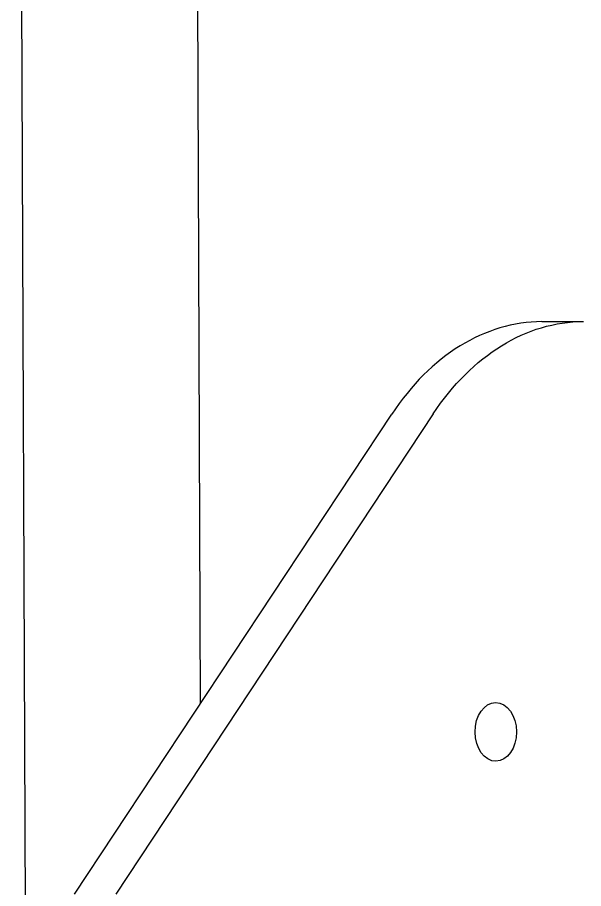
# Model space of a CAD drawing. Header units: millimetres. Extents: x 129 to 6329, y 33 to 3553.
# Drawn here: x 4206.1 to 4302.7, y 3102.5 to 3251.1 of the extents above; entities that cross this region are included whole.
import ezdxf

# ---------------------------------------------------------------- set-up
doc = ezdxf.new("R2010")
doc.units = ezdxf.units.MM
doc.layers.add('vistasIsometricas', color=255, linetype='Continuous')

msp = doc.modelspace()

# ---------------------------------------------------------------- linework, layer by layer
at = {"layer": 'vistasIsometricas', "extrusion": (-0.004614, 0.999989, 7.66e-14)}
for p, q in [((4206.142, 3432.741), (4207.509, 3092.826)), ((4236.142, 3432.861), (4237.343, 3134.013)), ((4295.649, 3199.239), (4302.72, 3199.271)), ((4215.875, 3101.532), (4270.014, 3183.445)), ((4277.085, 3183.477), (4222.946, 3101.564))]:
    msp.add_line(p, q, dxfattribs=at)
at = {"layer": 'vistasIsometricas'}
for centre, major_axis, start_param, end_param in [((4295.88, 3149.239), (-0.231, 49.999), 0, 0.8141472), ((4287.77, 3129.22), (-0.023, 5), 1.5707963, 7.8539816)]:
    msp.add_ellipse(centre, major_axis=major_axis, ratio=0.7071068, start_param=start_param, end_param=end_param, dxfattribs=at)
at = {"layer": 'vistasIsometricas', "extrusion": (-6.99985e-16, -3.23008e-18, -1)}
msp.add_ellipse((4302.951, 3149.272), major_axis=(-0.231, 49.999), ratio=0.7071068, start_param=-0.8141472, end_param=0.0008396, dxfattribs=at)

doc.saveas('drawing.dxf')
